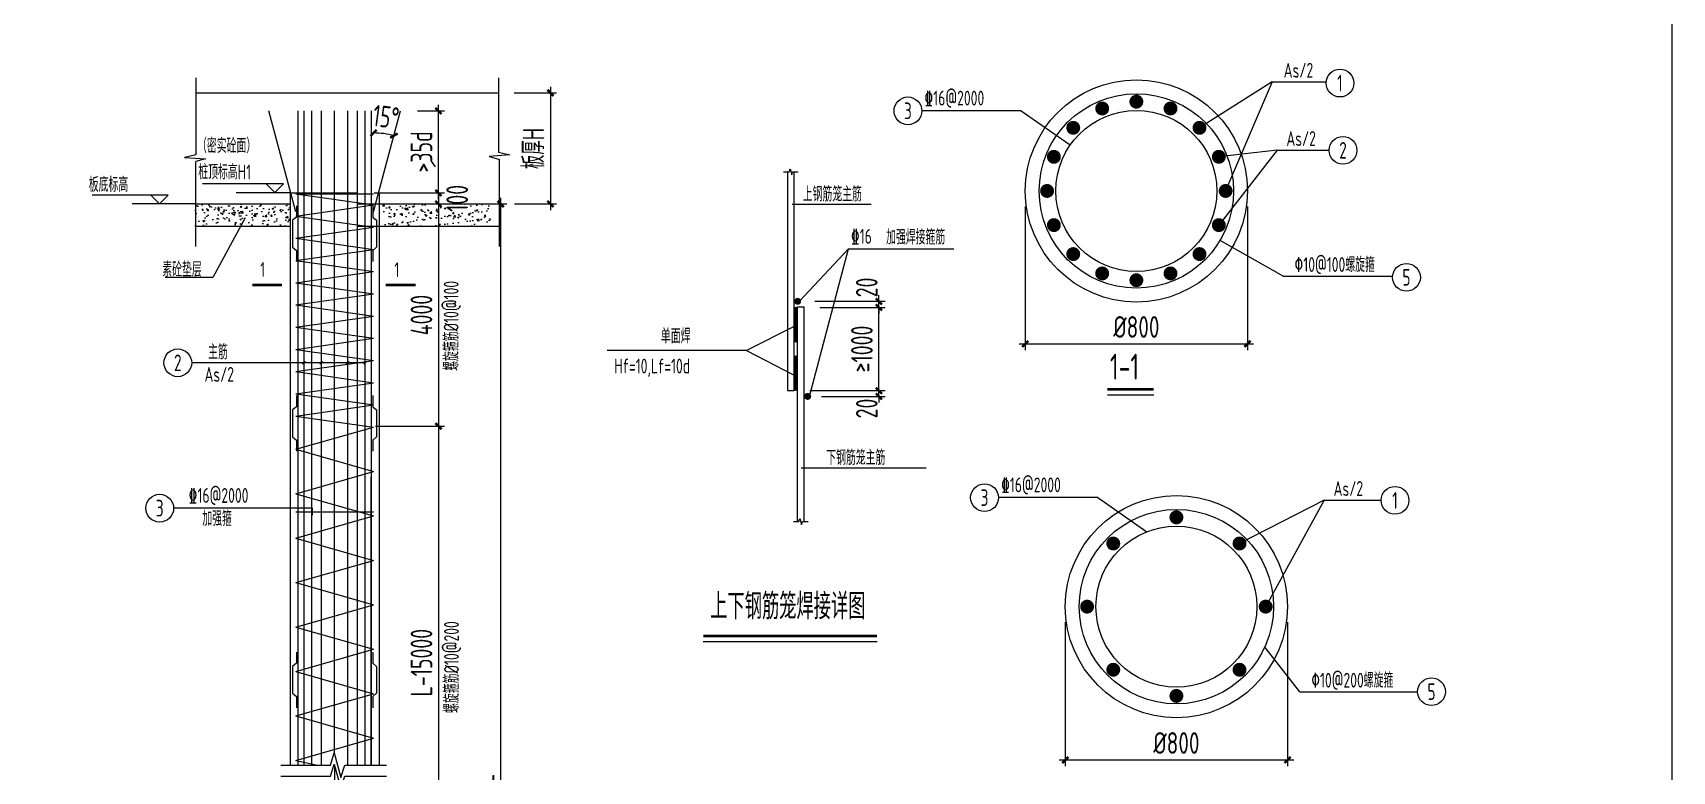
# Model space of a CAD drawing. Header units: millimetres. Extents: x -897614 to 191467, y -439928 to 101803.
# Drawn here: x -722879 to -689675, y -31413 to -16456 of the extents above; entities that cross this region are included whole.
import ezdxf
from ezdxf.enums import TextEntityAlignment as Align

# ---------------------------------------------------------------- set-up
doc = ezdxf.new("R2010")
doc.units = ezdxf.units.MM
doc.header["$LTSCALE"] = 1000
doc.linetypes.add('DASHED', pattern=[19.05, 12.7, -6.35])
for name, color, linetype in [('025CON', 7, 'Continuous'), ('2', 4, 'DASHED'), ('DIM', 3, 'Continuous'), ('NUM', 7, 'Continuous'), ('REIN', 1, 'Continuous'), ('STEEL', 6, 'Continuous'), ('TEXT', 7, 'Continuous'), ('THIN', 7, 'Continuous')]:
    doc.layers.add(name, color=color, linetype=linetype)
doc.layers.add('DY', color=1, linetype='Continuous', plot=False)
doc.styles.add('TSSD_Dimension', font='tssdeng.shx', dxfattribs={"width": 0.75, "bigfont": 'tssdchn.shx'})
doc.styles.add('TSSD_Label', font='Tssdeng.shx', dxfattribs={"width": 0.7, "bigfont": 'tssdchn.shx'})
doc.styles.add('TSSD_Norm', font='tssdeng.shx', dxfattribs={"width": 0.7, "bigfont": 'tssdchn.shx'})
doc.styles.add('TSSD_Num', font='Tssdeng.shx', dxfattribs={"width": 0.7, "bigfont": 'tssdchn.shx'})
doc.dimstyles.new('TSSD_25_125', dxfattribs={"dimtxt": 437.5, "dimasz": 125, "dimexe": 125, "dimexo": 312.5, "dimgap": 125, "dimtad": 1, "dimdec": 0, "dimlfac": 0.2, "dimzin": 0, "dimdsep": 46, "dimtxsty": 'TSSD_Dimension', "dimblk": 'ARCHTICK', "dimblk1": 'ARCHTICK', "dimblk2": 'ARCHTICK', "dimcen": 0, "dimdle": 125, "dimclrt": 7, "dimadec": 0, "dimazin": 0, "dimtfac": 1, "dimtdec": 0, "dimtix": 1, "dimtmove": 2, "dimatfit": 3, "dimfxl": 0, "dimtolj": 1, "dimtzin": 0, "dimarcsym": 0})
doc.dimstyles.new('TSSD_50_125', dxfattribs={"dimtxt": 437.5, "dimasz": 125, "dimexe": 125, "dimexo": 312.5, "dimgap": 125, "dimtad": 1, "dimdec": 0, "dimlfac": 0.4, "dimzin": 0, "dimdsep": 46, "dimtxsty": 'TSSD_Dimension', "dimblk": 'ARCHTICK', "dimblk1": 'ARCHTICK', "dimblk2": 'ARCHTICK', "dimcen": 0, "dimdle": 125, "dimclrt": 7, "dimadec": 0, "dimazin": 0, "dimtfac": 1, "dimtdec": 0, "dimtix": 1, "dimtmove": 2, "dimatfit": 3, "dimfxl": 0, "dimtolj": 1, "dimtzin": 0, "dimarcsym": 0})

# ---------------------------------------------------------------- blocks, each defined once
blk = doc.blocks.new('_ArchTick')
at = {"color": 0, "linetype": 'ByBlock', "const_width": 0.4}
blk.add_lwpolyline([(-0.5, -0.5), (0.5, 0.5)], dxfattribs=at)
blk = doc.blocks.new('*D1694')
at = {"layer": 'Defpoints', "color": 0, "transparency": 16777216}
for p in [(-715978, -18037), (-715431, -18037), (-715701, -18509), (-715978, -20079), (-715978, -33091)]:
    blk.add_point(p, dxfattribs=at)
at = {"layer": 'DIM', "color": 0, "lineweight": -2, "transparency": 16777216}
blk.add_arc((-715978, -20079), 1594, 75, 90, dxfattribs=at)
at = {"layer": 'DIM', "color": 0, "lineweight": -2, "transparency": 16777216, "xscale": 125, "yscale": 125, "zscale": 125}
for p, rotation in [((-715978, -18485), 180.0000000000002), ((-715565, -18539), 345.0000000000084)]:
    blk.add_blockref('_ArchTick', p, dxfattribs=dict(at, rotation=rotation))
at = {"layer": 'DIM', "color": 7, "transparency": 16777216, "insert": (-715725, -18158), "char_height": 437.5, "attachment_point": 5, "rotation": 352.5, "style": 'TSSD_Label'}
blk.add_mtext('\\A1;15°', dxfattribs=at)
blk = doc.blocks.new('*D1695')
at = {"layer": 'Defpoints', "color": 0, "transparency": 16777216}
for p in [(-715416, -19923), (-713402, -19923), (-716315, -44387)]:
    blk.add_point(p, dxfattribs=at)
at = {"layer": 'DIM', "color": 0, "lineweight": -2, "transparency": 16777216}
for p, q in [((-713402, -44512), (-713402, -19798)), ((-715104, -19923), (-713277, -19923)), ((-716003, -44387), (-713277, -44387))]:
    blk.add_line(p, q, dxfattribs=at)
at = {"layer": 'DIM', "color": 0, "lineweight": -2, "transparency": 16777216, "xscale": 125, "yscale": 125, "zscale": 125}
for p, rotation in [((-713402, -19923), 90), ((-713402, -44387), 270)]:
    blk.add_blockref('_ArchTick', p, dxfattribs=dict(at, rotation=rotation))
at = {"layer": 'DIM', "color": 7, "transparency": 16777216, "insert": (-713746, -32155), "char_height": 437.5, "attachment_point": 5, "rotation": 90, "style": 'TSSD_Label'}
blk.add_mtext('\\A1;有效桩长L', dxfattribs=at)
blk = doc.blocks.new('*D1696')
at = {"layer": 'Defpoints', "color": 0, "transparency": 16777216}
for p in [(-716195, -19923), (-716251, -24423), (-714664, -24423)]:
    blk.add_point(p, dxfattribs=at)
at = {"layer": 'DIM', "color": 0, "lineweight": -2, "transparency": 16777216}
for p, q in [((-714664, -19798), (-714664, -24548)), ((-715883, -19923), (-714539, -19923)), ((-715939, -24423), (-714539, -24423))]:
    blk.add_line(p, q, dxfattribs=at)
at = {"layer": 'DIM', "color": 0, "lineweight": -2, "transparency": 16777216, "xscale": 125, "yscale": 125, "zscale": 125}
for p, rotation in [((-714664, -19923), 90), ((-714664, -24423), 270)]:
    blk.add_blockref('_ArchTick', p, dxfattribs=dict(at, rotation=rotation))
at = {"layer": 'DIM', "color": 7, "transparency": 16777216, "insert": (-715007, -22173), "char_height": 437.5, "attachment_point": 5, "rotation": 90, "style": 'TSSD_Label'}
blk.add_mtext('\\A1;4000', dxfattribs=at)
blk = doc.blocks.new('*D1697')
at = {"layer": 'Defpoints', "color": 0, "transparency": 16777216}
for p in [(-716280, -19698), (-716280, -19923), (-714664, -19923)]:
    blk.add_point(p, dxfattribs=at)
at = {"layer": 'DIM', "color": 0, "lineweight": -2, "transparency": 16777216}
for p, q in [((-714664, -19698), (-714664, -19573)), ((-715967, -19698), (-714539, -19698)), ((-714664, -19698), (-714664, -19923)), ((-715967, -19923), (-714539, -19923)), ((-714664, -19923), (-714664, -20048))]:
    blk.add_line(p, q, dxfattribs=at)
at = {"layer": 'DIM', "color": 0, "lineweight": -2, "transparency": 16777216, "xscale": 125, "yscale": 125, "zscale": 125}
for p, rotation in [((-714664, -19698), 270), ((-714664, -19923), 90)]:
    blk.add_blockref('_ArchTick', p, dxfattribs=dict(at, rotation=rotation))
at = {"layer": 'DIM', "color": 7, "transparency": 16777216, "insert": (-714284, -19810), "char_height": 437.5, "attachment_point": 5, "rotation": 90, "style": 'TSSD_Label'}
blk.add_mtext('\\A1;100', dxfattribs=at)
blk = doc.blocks.new('*D1698')
at = {"layer": 'Defpoints', "color": 0, "transparency": 16777216}
for p in [(-713443, -17673), (-713435, -19923), (-712394, -19923)]:
    blk.add_point(p, dxfattribs=at)
at = {"layer": 'DIM', "color": 0, "lineweight": -2, "transparency": 16777216}
for p, q in [((-712394, -17548), (-712394, -20048)), ((-713131, -17673), (-712269, -17673)), ((-713123, -19923), (-712269, -19923))]:
    blk.add_line(p, q, dxfattribs=at)
at = {"layer": 'DIM', "color": 0, "lineweight": -2, "transparency": 16777216, "xscale": 125, "yscale": 125, "zscale": 125}
for p, rotation in [((-712394, -17673), 90), ((-712394, -19923), 270)]:
    blk.add_blockref('_ArchTick', p, dxfattribs=dict(at, rotation=rotation))
at = {"layer": 'DIM', "color": 7, "transparency": 16777216, "insert": (-712738, -18798), "char_height": 437.5, "attachment_point": 5, "rotation": 90, "style": 'TSSD_Label'}
blk.add_mtext('\\A1;板厚H', dxfattribs=at)
blk = doc.blocks.new('*D1701')
at = {"layer": 'Defpoints', "color": 0, "transparency": 16777216}
for p in [(-707255, -22017), (-705743, -22017), (-707456, -23704)]:
    blk.add_point(p, dxfattribs=at)
at = {"layer": 'DIM', "color": 0, "lineweight": -2, "transparency": 16777216}
for p, q in [((-705743, -23829), (-705743, -21892)), ((-706942, -22017), (-705618, -22017)), ((-707143, -23704), (-705618, -23704))]:
    blk.add_line(p, q, dxfattribs=at)
at = {"layer": 'DIM', "color": 0, "lineweight": -2, "transparency": 16777216, "xscale": 125, "yscale": 125, "zscale": 125}
for p, rotation in [((-705743, -22017), 89.99980355202008), ((-705743, -23704), 269.9998035520201)]:
    blk.add_blockref('_ArchTick', p, dxfattribs=dict(at, rotation=rotation))
at = {"layer": 'DIM', "color": 7, "transparency": 16777216, "insert": (-706087, -22860), "char_height": 437.5, "attachment_point": 5, "rotation": 89.9998, "style": 'TSSD_Label'}
blk.add_mtext('\\A1;≥1000', dxfattribs=at)
blk = doc.blocks.new('*D1702')
at = {"layer": 'Defpoints', "color": 0, "transparency": 16777216}
for p in [(-707456, -23704), (-707220, -23821), (-705743, -23704)]:
    blk.add_point(p, dxfattribs=at)
at = {"layer": 'DIM', "color": 0, "lineweight": -2, "transparency": 16777216}
for p, q in [((-707143, -23704), (-705618, -23704)), ((-706907, -23821), (-705618, -23821)), ((-705743, -23704), (-705743, -23579)), ((-705743, -23821), (-705743, -23704)), ((-705743, -23821), (-705743, -23946))]:
    blk.add_line(p, q, dxfattribs=at)
at = {"layer": 'DIM', "color": 0, "lineweight": -2, "transparency": 16777216, "xscale": 125, "yscale": 125, "zscale": 125}
for p, rotation in [((-705743, -23704), 269.9998035520201), ((-705743, -23821), 89.99980355202013)]:
    blk.add_blockref('_ArchTick', p, dxfattribs=dict(at, rotation=rotation))
at = {"layer": 'DIM', "color": 7, "transparency": 16777216, "insert": (-705988, -24066), "char_height": 437.5, "attachment_point": 5, "rotation": 89.9998, "style": 'TSSD_Label'}
blk.add_mtext('\\A1;20', dxfattribs=at)
blk = doc.blocks.new('*D1703')
at = {"layer": 'Defpoints', "color": 0, "transparency": 16777216}
for p in [(-707353, -21895), (-705743, -21895), (-707255, -22017)]:
    blk.add_point(p, dxfattribs=at)
at = {"layer": 'DIM', "color": 0, "lineweight": -2, "transparency": 16777216}
for p, q in [((-707040, -21895), (-705618, -21895)), ((-705743, -21895), (-705743, -21770)), ((-705743, -22017), (-705743, -21895)), ((-706942, -22017), (-705618, -22017)), ((-705743, -22017), (-705743, -22142))]:
    blk.add_line(p, q, dxfattribs=at)
at = {"layer": 'DIM', "color": 0, "lineweight": -2, "transparency": 16777216, "xscale": 125, "yscale": 125, "zscale": 125}
for p, rotation in [((-705743, -21895), 269.9998035520201), ((-705743, -22017), 89.99980355202013)]:
    blk.add_blockref('_ArchTick', p, dxfattribs=dict(at, rotation=rotation))
at = {"layer": 'DIM', "color": 7, "transparency": 16777216, "insert": (-705988, -21614), "char_height": 437.5, "attachment_point": 5, "rotation": 89.9998, "style": 'TSSD_Label'}
blk.add_mtext('\\A1;20', dxfattribs=at)
blk = doc.blocks.new('*D1709')
at = {"layer": 'Defpoints', "color": 0, "transparency": 16777216}
for p in [(-715399, -18037), (-714664, -18037), (-715865, -19698)]:
    blk.add_point(p, dxfattribs=at)
at = {"layer": 'DIM', "color": 0, "lineweight": -2, "transparency": 16777216}
for p, q in [((-714664, -19823), (-714664, -17912)), ((-715087, -18037), (-714539, -18037)), ((-715553, -19698), (-714539, -19698))]:
    blk.add_line(p, q, dxfattribs=at)
at = {"layer": 'DIM', "color": 0, "lineweight": -2, "transparency": 16777216, "xscale": 125, "yscale": 125, "zscale": 125}
for p, rotation in [((-714664, -18037), 90), ((-714664, -19698), 270)]:
    blk.add_blockref('_ArchTick', p, dxfattribs=dict(at, rotation=rotation))
at = {"layer": 'DIM', "color": 7, "transparency": 16777216, "insert": (-715007, -18868), "char_height": 437.5, "attachment_point": 5, "rotation": 90, "style": 'TSSD_Label'}
blk.add_mtext('\\A1;>35d', dxfattribs=at)
blk = doc.blocks.new('*D1710')
at = {"layer": 'Defpoints', "color": 0, "transparency": 16777216}
for p in [(-715408, -24423), (-715408, -34005), (-714664, -34005)]:
    blk.add_point(p, dxfattribs=at)
at = {"layer": 'DIM', "color": 0, "lineweight": -2, "transparency": 16777216}
for p, q in [((-715096, -24423), (-714539, -24423)), ((-714664, -24298), (-714664, -34130)), ((-715096, -34005), (-714539, -34005))]:
    blk.add_line(p, q, dxfattribs=at)
at = {"layer": 'DIM', "color": 0, "lineweight": -2, "transparency": 16777216, "xscale": 125, "yscale": 125, "zscale": 125}
for p, rotation in [((-714664, -24423), 90), ((-714664, -34005), 270)]:
    blk.add_blockref('_ArchTick', p, dxfattribs=dict(at, rotation=rotation))
at = {"layer": 'DIM', "color": 7, "transparency": 16777216, "insert": (-715007, -29214), "char_height": 437.5, "attachment_point": 5, "rotation": 90, "style": 'TSSD_Label'}
blk.add_mtext('\\A1;L-15000', dxfattribs=at)
blk = doc.blocks.new('*D1712')
at = {"layer": 'Defpoints', "color": 0, "transparency": 16777216}
for p in [(-702778, -19659), (-698278, -19659), (-698278, -22757)]:
    blk.add_point(p, dxfattribs=at)
at = {"layer": 'DIM', "color": 0, "lineweight": -2, "transparency": 16777216}
for p, q in [((-702778, -19972), (-702778, -22882)), ((-698278, -19972), (-698278, -22882)), ((-702903, -22757), (-698153, -22757))]:
    blk.add_line(p, q, dxfattribs=at)
at = {"layer": 'DIM', "color": 0, "lineweight": -2, "transparency": 16777216, "xscale": 125, "yscale": 125, "zscale": 125, "rotation": 180}
blk.add_blockref('_ArchTick', (-702778, -22757), dxfattribs=at)
at = {"layer": 'DIM', "color": 0, "lineweight": -2, "transparency": 16777216, "xscale": 125, "yscale": 125, "zscale": 125}
blk.add_blockref('_ArchTick', (-698278, -22757), dxfattribs=at)
at = {"layer": 'DIM', "color": 7, "transparency": 16777216, "insert": (-700528, -22414), "char_height": 437.5, "attachment_point": 5, "style": 'TSSD_Dimension'}
blk.add_mtext('\\A1;%%c800', dxfattribs=at)
blk = doc.blocks.new('ts_reino')
at = {"color": 0, "linetype": 'ByBlock', "lineweight": -2}
blk.add_circle((0, 0), 0.5, dxfattribs=at)
at = {"color": 0, "linetype": 'ByBlock', "lineweight": -2, "style": 'TSSD_Num', "width": 0.7}
blk.add_attdef('A', text='', height=0.6, dxfattribs=at).set_placement((0, 0), align=Align.MIDDLE_CENTER)
blk = doc.blocks.new('*D1678')
at = {"layer": 'Defpoints', "color": 0, "transparency": 16777216}
for p in [(-701967, -28079), (-697467, -28079), (-697467, -31185)]:
    blk.add_point(p, dxfattribs=at)
at = {"layer": 'DIM', "color": 0, "lineweight": -2, "transparency": 16777216}
for p, q in [((-701967, -28392), (-701967, -31310)), ((-697467, -28392), (-697467, -31310)), ((-702092, -31185), (-697342, -31185))]:
    blk.add_line(p, q, dxfattribs=at)
at = {"layer": 'DIM', "color": 0, "lineweight": -2, "transparency": 16777216, "xscale": 125, "yscale": 125, "zscale": 125, "rotation": 180}
blk.add_blockref('_ArchTick', (-701967, -31185), dxfattribs=at)
at = {"layer": 'DIM', "color": 0, "lineweight": -2, "transparency": 16777216, "xscale": 125, "yscale": 125, "zscale": 125}
blk.add_blockref('_ArchTick', (-697467, -31185), dxfattribs=at)
at = {"layer": 'DIM', "color": 7, "transparency": 16777216, "insert": (-699717, -30841), "char_height": 437.5, "attachment_point": 5, "style": 'TSSD_Dimension'}
blk.add_mtext('\\A1;%%c800', dxfattribs=at)

msp = doc.modelspace()

# ---------------------------------------------------------------- hatches: boundary and pattern name
at = {"linetype": 'Continuous'}
h = msp.add_hatch(dxfattribs=at)
h.set_pattern_fill('AR-CONC', scale=45, style=0)
h.set_pattern_definition([(50, (-1220572.65, -570320.33), (322.76708, -28.23846), [33.75, -371.25]), (355, (-1220572.65, -570320.33), (-62.4381, 338.48646), [27, -297]), (100.4514, (-1220545.75, -570322.7), (260.32922, 310.2478), [28.68309, -315.51395]), (46.1842, (-1220572.65, -570230.33), (480.25847, -74.48356), [50.625, -556.875]), (96.6356, (-1220532.62, -570236.54), (420.59822, 438.35304), [43.02463, -473.27085]), (351.1842, (-1220572.65, -570230.33), (420.59788, 438.35337), [40.5, -445.5]), (21, (-1220527.65, -570252.83), (268.60817, -181.1785), [33.75, -371.25]), (326, (-1220527.65, -570252.83), (109.4919, 326.31752), [27, -297]), (71.4514, (-1220505.26, -570267.93), (378.10018, 145.13872), [28.68309, -315.51395]), (37.5, (-1220572.65, -570320.33), (5.471935, 149.802234), [0, -293.4, 0, -301.5, 0, -298.125]), (7.5, (-1220572.65, -570320.33), (118.381292, 177.48527), [0, -171.9, 0, -286.65, 0, -113.625]), (327.5, (-1220673, -570320.33), (240.220096, -10.149692), [0, -112.5, 0, -351, 0, -465.75]), (317.5, (-1220718, -570320.33), (262.433776, 45.04724), [0, -146.25, 0, -233.1, 0, -330.75])])
h.paths.add_polyline_path([(-719586.70805, -19922.96762), (-719586.70805, -20372.96762), (-717665.46027, -20372.96762), (-717665.46027, -19922.96762)])
h = msp.add_hatch(dxfattribs=at)
h.set_pattern_fill('AR-CONC', scale=112.5, style=0)
h.set_pattern_definition([(50, (-1220572.65, -570320.3), (806.9177, -70.59615), [84.375, -928.125]), (355, (-1220572.65, -570320.3), (-156.09525, 846.21615), [67.5, -742.5]), (100.4514, (-1220505.4, -570326.2), (650.82305, 775.6195), [71.7077, -788.7849]), (46.1842, (-1220572.6, -570095.3), (1200.6462, -186.2089), [126.5625, -1392.1875]), (96.6356, (-1220472.6, -570110.9), (1051.4955, 1095.8826), [107.5616, -1183.1771]), (351.1842, (-1220572.6, -570095.3), (1051.4947, 1095.8834), [101.25, -1113.75]), (21, (-1220460.15, -570151.6), (671.52043, -452.94625), [84.375, -928.125]), (326, (-1220460.15, -570151.6), (273.72975, 815.7938), [67.5, -742.5]), (71.4514, (-1220404.2, -570189.3), (945.25046, 362.8468), [71.7077, -788.7849]), (37.5, (-1220572.65, -570320.33), (13.67984, 374.50559), [0, -733.5, 0, -753.75, 0, -745.3125]), (7.5, (-1220572.65, -570320.33), (295.95323, 443.71318), [0, -429.75, 0, -716.625, 0, -284.0625]), (327.5, (-1220823.52, -570320.33), (600.55024, -25.37423), [0, -281.25, 0, -877.5, 0, -1164.375]), (317.5, (-1220936, -570320.33), (656.08444, 112.6181), [0, -365.625, 0, -582.75, 0, -826.875])])
h.paths.add_polyline_path([(-717665.46027, -20372.96762), (-717665.46027, -19922.96762), (-719586.70805, -19922.96762), (-719586.70805, -20372.96762)])
h = msp.add_hatch(dxfattribs=at)
h.set_pattern_fill('AR-CONC', scale=45, style=0)
h.set_pattern_definition([(50, (-1220054.4, -570320.33), (322.76708, -28.23846), [33.75, -371.25]), (355, (-1220054.4, -570320.33), (-62.4381, 338.48646), [27, -297]), (100.4514, (-1220027.5, -570322.7), (260.32922, 310.2478), [28.68309, -315.51395]), (46.1842, (-1220054.4, -570230.33), (480.25847, -74.48356), [50.625, -556.875]), (96.6356, (-1220014.4, -570236.54), (420.59822, 438.35304), [43.02463, -473.27085]), (351.1842, (-1220054.4, -570230.33), (420.59788, 438.35337), [40.5, -445.5]), (21, (-1220009.4, -570252.83), (268.60817, -181.1785), [33.75, -371.25]), (326, (-1220009.4, -570252.83), (109.4919, 326.31752), [27, -297]), (71.4514, (-1219987.03, -570267.93), (378.10018, 145.13872), [28.68309, -315.51395]), (37.5, (-1220054.41, -570320.33), (5.471935, 149.802234), [0, -293.4, 0, -301.5, 0, -298.125]), (7.5, (-1220054.41, -570320.33), (118.381292, 177.48527), [0, -171.9, 0, -286.65, 0, -113.625]), (327.5, (-1220154.76, -570320.33), (240.220096, -10.149692), [0, -112.5, 0, -351, 0, -465.75]), (317.5, (-1220199.76, -570320.33), (262.433776, 45.04724), [0, -146.25, 0, -233.1, 0, -330.75])])
h.paths.add_polyline_path([(-715797.22352, -19922.96762), (-715797.22352, -20372.96762), (-713608.56324, -20372.96762), (-713608.56324, -19922.96762)])
h = msp.add_hatch()
h.set_pattern_fill('ANSI31', color=256, scale=112.5, angle=-360.000196443, style=0)
h.set_pattern_definition([(44.9998036, (-1026168.324, -525044.13), (-9.94365502, 9.9437232), [])])
h.paths.add_polyline_path([(-707395.44956, -22016.52761), (-707455.53534, -22016.5274), (-707455.53775, -22719.6524), (-707395.45198, -22719.65261)])
h.paths.add_polyline_path([(-707395.45294, -23000.90261), (-707455.53871, -23000.9024), (-707455.54112, -23704.0274), (-707395.45535, -23704.02761)])

# ---------------------------------------------------------------- linework, layer by layer
for p, q in [((-719578.50766, -17366.10419), (-719578.50766, -18924.40926)), ((-713443.44972, -17366.10419), (-713443.44972, -18872.9336)), ((-702857.86284, -18036.98757), (-701865.47792, -18727.94279)), ((-719578.50766, -18924.40926), (-719805.33137, -18981.12164)), ((-713443.44972, -18872.9336), (-713216.62601, -18929.64599)), ((-719805.33137, -18981.12164), (-719383.42942, -19011.44518)), ((-719586.70805, -19064.42345), (-719586.70805, -20785.01294)), ((-719383.42942, -19011.44518), (-719578.50766, -19065.77013)), ((-713216.62601, -18929.64599), (-713638.52797, -18959.96952)), ((-713638.52797, -18959.96952), (-713443.44972, -19014.29447)), ((-713435.24934, -19012.9478), (-713435.24934, -20785.01294)), ((-717799.56583, -19517.61939), (-719438.66277, -19517.61939)), ((-717975.06583, -19693.11939), (-718150.56583, -19517.61939)), ((-717975.06583, -19693.11939), (-717799.56583, -19517.61939)), ((-720139.63816, -19747.46762), (-721674.98907, -19747.46762)), ((-720315.13816, -19922.96762), (-720490.63816, -19747.46762)), ((-720315.13816, -19922.96762), (-720139.63816, -19747.46762)), ((-701306.06462, -25871.47649), (-700313.67969, -26562.4317))]:
    msp.add_line(p, q)
at = {"color": 7, "linetype": 'Continuous'}
for p, q in [((-702857.86284, -18036.98757), (-704873.91092, -18036.98757)), ((-719586.70805, -19922.96762), (-720866.41066, -19922.96762)), ((-718576.73277, -20200.78919), (-719231.75277, -21414.51794)), ((-719231.75277, -21414.51794), (-720200.8247, -21414.51794)), ((-701306.06462, -25871.47649), (-703322.1127, -25871.47649)), ((-717212.16402, -26085.43919), (-720026.57652, -26085.43919)), ((-717212.16402, -26228.75883), (-717212.16402, -26085.43919))]:
    msp.add_line(p, q, dxfattribs=at)
at = {"linetype": 'Continuous'}
for p, q in [((-717665.46027, -19697.96762), (-718760.29029, -19697.96762)), ((-717665.46027, -19697.96762), (-717665.46027, -31290.67629)), ((-715865.46027, -19697.96762), (-715865.46027, -31290.67629)), ((-719586.70805, -19922.96762), (-717665.46027, -19922.96762)), ((-716315.46027, -19922.96762), (-713435.24934, -19922.96762)), ((-719586.70805, -20372.96762), (-717665.46027, -20372.96762)), ((-716315.46027, -20372.96762), (-713435.24934, -20372.96762))]:
    msp.add_line(p, q, dxfattribs=at)
at = {"const_width": 52.5}
for points in [[(-718432.97498, -21563.20606), (-717828.87351, -21563.20606)], [(-715730.92557, -21563.20606), (-715126.8241, -21563.20606)]]:
    msp.add_lwpolyline(points, dxfattribs=at)
at = {"const_width": 70.3125}
for points in [[(-707423.02431, -21894.61843, 1), (-707352.71181, -21894.61867, 1)], [(-707219.55496, -23820.93201, 1), (-707149.24246, -23820.93225, 1)]]:
    msp.add_lwpolyline(points, format="xyb", close=True, dxfattribs=at)
at = {"layer": '025CON', "linetype": 'DASHED'}
msp.add_line((-719578.50766, -17672.96762), (-713443.44972, -17672.96762), dxfattribs=at)
at = {"layer": '2', "color": 4, "linetype": 'Continuous'}
msp.add_line((-717665.46027, -19697.96762), (-716315.46027, -19697.96762), dxfattribs=at)
at = {"layer": 'DY'}
msp.add_lwpolyline([(-749075.39101, -54464.5835), (-689675.39101, -54464.5835), (-689675.39101, -12464.5835), (-749075.39101, -12464.5835)], close=True, dxfattribs=at)
at = {"layer": 'NUM', "const_width": 56.25}
for points in [[(-701114.63216, -23677.30482), (-700177.54134, -23677.30482)], [(-709300.55111, -28672.87998), (-705779.92034, -28672.87998)]]:
    msp.add_lwpolyline(points, dxfattribs=at)
at = {"layer": 'NUM'}
for points in [[(-701114.63216, -23789.80482), (-700177.54134, -23789.80482)], [(-709300.55111, -28785.37998), (-705779.92034, -28785.37998)]]:
    msp.add_lwpolyline(points, dxfattribs=at)
at = {"layer": 'REIN'}
for p, q in [((-717552.96027, -20078.99975), (-718099.99846, -18037.42544)), ((-717507.96027, -18037.42544), (-717507.96027, -31290.67629)), ((-717384.81761, -31290.67629), (-717384.81761, -18037.42544)), ((-717227.71221, -31290.67629), (-717227.71221, -18037.42544)), ((-717032.10228, -31290.67629), (-717032.10228, -18037.42544)), ((-716765.46027, -31070.3577), (-716765.46027, -18037.42544)), ((-716498.81826, -31290.67629), (-716498.81826, -18037.42544)), ((-716303.20834, -31290.67629), (-716303.20834, -18037.42544)), ((-716146.10294, -31290.67629), (-716146.10294, -18037.42544)), ((-716022.96027, -18037.42544), (-716022.96027, -31290.67629)), ((-715977.96027, -20078.99975), (-715430.92209, -18037.42544)), ((-707596.15093, -19273.45279), (-707596.16612, -23704.02692)), ((-707455.54112, -23704.0274), (-707455.52593, -19273.45327)), ((-717552.96027, -19717.886), (-715977.96027, -19942.886)), ((-717552.96027, -20167.886), (-715977.96027, -19942.886)), ((-717552.96027, -20167.886), (-715977.96027, -20392.886)), ((-717552.96027, -20617.886), (-715977.96027, -20392.886)), ((-717552.96027, -20617.886), (-715977.96027, -20842.886)), ((-717552.96027, -21067.886), (-715977.96027, -20842.886)), ((-717552.96027, -21067.886), (-715977.96027, -21292.886)), ((-717552.96027, -21517.886), (-715977.96027, -21292.886)), ((-717552.96027, -21517.886), (-715977.96027, -21742.886)), ((-717552.96027, -21967.886), (-715977.96027, -21742.886)), ((-717552.96027, -21967.886), (-715977.96027, -22192.886)), ((-717552.96027, -22417.886), (-715977.96027, -22192.886)), ((-707395.44956, -22016.52761), (-707395.46444, -26355.01907)), ((-707254.83944, -26355.01955), (-707254.82456, -22016.52809)), ((-717552.96027, -22417.886), (-715977.96027, -22642.886)), ((-717552.96027, -22867.886), (-715977.96027, -22642.886)), ((-717552.96027, -22867.886), (-715977.96027, -23092.886)), ((-717552.96027, -23317.886), (-715977.96027, -23092.886)), ((-717552.96027, -23317.886), (-715977.96027, -23542.886)), ((-717552.96027, -23767.886), (-715977.96027, -23542.886)), ((-717552.96027, -23767.886), (-715977.96027, -23992.886)), ((-717552.96027, -24217.886), (-715977.96027, -23992.886)), ((-717552.96027, -24217.886), (-715977.96027, -24442.886)), ((-717552.96027, -24892.886), (-715977.96027, -24442.886)), ((-717552.96027, -24892.886), (-715977.96027, -25342.886)), ((-717552.96027, -25792.886), (-715977.96027, -25342.886)), ((-716022.96027, -31290.67629), (-716022.96027, -25457.8376)), ((-717552.96027, -25792.886), (-715977.96027, -26242.886)), ((-717552.96027, -26692.886), (-715977.96027, -26242.886)), ((-717552.96027, -26692.886), (-715977.96027, -27142.886)), ((-717552.96027, -27592.886), (-715977.96027, -27142.886)), ((-717552.96027, -27592.886), (-715977.96027, -28042.886)), ((-717552.96027, -28492.886), (-715977.96027, -28042.886)), ((-717552.96027, -28492.886), (-715977.96027, -28942.886)), ((-717552.96027, -29392.886), (-715977.96027, -28942.886)), ((-717552.96027, -29392.886), (-715977.96027, -29842.886)), ((-717552.96027, -30292.886), (-715977.96027, -29842.886)), ((-717552.96027, -30292.886), (-715977.96027, -30742.886)), ((-717552.96027, -31192.886), (-715977.96027, -30742.886)), ((-717552.96027, -31192.886), (-717112.90396, -31290.67629)), ((-716765.46027, -31295.3577), (-716765.46027, -37257.57158))]:
    msp.add_line(p, q, dxfattribs=at)
at = {"layer": 'REIN', "color": 2}
for p, q in [((-717552.96027, -19717.886), (-715977.96027, -19717.886)), ((-717552.96027, -26156.91086), (-715977.96027, -26156.91086))]:
    msp.add_line(p, q, dxfattribs=at)
at = {"layer": 'REIN', "const_width": 140.625}
for points in [[(-701284.74211, -18015.59693, 1), (-701154.82155, -17961.78208, 1)], [(-700598.09543, -17851.04236, 1), (-700457.47043, -17851.04236, 1)], [(-699900.74431, -17961.78208, 1), (-699770.82375, -18015.59693, 1)], [(-701856.14861, -18430.39384, 1), (-701756.71172, -18330.95695, 1)], [(-699298.85413, -18330.95695, 1), (-699199.41724, -18430.39384, 1)], [(-702225.32348, -19032.28401, 1), (-702171.50863, -18902.36345, 1)], [(-698884.05723, -18902.36345, 1), (-698830.24237, -19032.28401, 1)], [(-702336.0632, -19729.63513, 1), (-702336.0632, -19589.01013, 1)], [(-698719.50266, -19589.01013, 1), (-698719.50266, -19729.63513, 1)], [(-702171.50863, -20416.28181, 1), (-702225.32348, -20286.36125, 1)], [(-698830.24237, -20286.36125, 1), (-698884.05723, -20416.28181, 1)], [(-701756.71172, -20987.68832, 1), (-701856.14861, -20888.25143, 1)], [(-699199.41724, -20888.25143, 1), (-699298.85413, -20987.68832, 1)], [(-701154.82155, -21356.86319, 1), (-701284.74211, -21303.04833, 1)], [(-699770.82375, -21303.04833, 1), (-699900.74431, -21356.86319, 1)], [(-700457.47043, -21467.6029, 1), (-700598.09543, -21467.6029, 1)], [(-699787.35188, -26271.0287, 1), (-699646.72688, -26271.0287, 1)], [(-701045.40506, -26850.38017, 1), (-700945.96817, -26750.94328, 1)], [(-698488.11058, -26750.94328, 1), (-698388.67369, -26850.38017, 1)], [(-701525.31964, -28149.62147, 1), (-701525.31964, -28008.99647, 1)], [(-697908.75911, -28008.99647, 1), (-697908.75911, -28149.62147, 1)], [(-700945.96817, -29407.67465, 1), (-701045.40506, -29308.23776, 1)], [(-698388.67369, -29308.23776, 1), (-698488.11058, -29407.67465, 1)], [(-699646.72688, -29887.58924, 1), (-699787.35188, -29887.58924, 1)]]:
    msp.add_lwpolyline(points, format="xyb", close=True, dxfattribs=at)
at = {"layer": 'REIN', "color": 1}
for points in [[(-717536.78831, -19962.53528), (-717536.78831, -20187.53528), (-717615.53831, -20253.16028), (-717615.53831, -20796.91028), (-717536.78831, -20862.53528), (-717536.78831, -21087.53528)], [(-715994.13224, -19962.53528), (-715994.13224, -20187.53528), (-715915.38224, -20253.16028), (-715915.38224, -20796.91028), (-715994.13224, -20862.53528), (-715994.13224, -21087.53528)], [(-717536.78831, -23804.966), (-717536.78831, -24029.966), (-717615.53831, -24095.591), (-717615.53831, -24639.341), (-717536.78831, -24704.966), (-717536.78831, -24929.966)], [(-715994.13224, -23804.966), (-715994.13224, -24029.966), (-715915.38224, -24095.591), (-715915.38224, -24639.341), (-715994.13224, -24704.966), (-715994.13224, -24929.966)], [(-717536.78831, -29000.79429), (-717536.78831, -29225.79429), (-717615.53831, -29291.41929), (-717615.53831, -29835.16929), (-717536.78831, -29900.79429), (-717536.78831, -30125.79429)], [(-715994.13224, -29000.79429), (-715994.13224, -29225.79429), (-715915.38224, -29291.41929), (-715915.38224, -29835.16929), (-715994.13224, -29900.79429), (-715994.13224, -30125.79429)]]:
    msp.add_lwpolyline(points, dxfattribs=at)
at = {"layer": 'REIN', "color": 7}
for centre in [(-700527.78293, -19659.32263), (-699717.03938, -28079.30897)]:
    msp.add_circle(centre, 2250, dxfattribs=at)
at = {"layer": 'REIN'}
for centre, radius in [((-700527.78293, -19659.32263), 1968.75), ((-700527.78293, -19659.32263), 1629.99887), ((-699717.03938, -28079.30897), 1968.75), ((-699717.03938, -28079.30897), 1629.99887)]:
    msp.add_circle(centre, radius, dxfattribs=at)
at = {"layer": 'STEEL', "color": 1}
for p, q in [((-707254.82456, -22016.52809), (-707395.44956, -22016.52761)), ((-707596.16612, -23704.02692), (-707455.54112, -23704.0274))]:
    msp.add_line(p, q, dxfattribs=at)
at = {"layer": 'TEXT'}
for p, q in [((-697777.58506, -17451.19489), (-699249.13569, -18380.67539)), ((-697777.58506, -17451.19489), (-698719.50266, -19659.32263)), ((-697777.58506, -17451.19489), (-696687.66812, -17451.19489)), ((-697679.22174, -18834.00683), (-698857.1498, -20351.32153)), ((-697679.22174, -18834.00683), (-698857.1498, -18967.32373)), ((-697679.22174, -18834.00683), (-696633.15428, -18834.00683)), ((-714813.74831, -19057.02103), (-714728.6562, -19171.05927)), ((-705900.46375, -19935.5858), (-707500.91348, -19935.57919)), ((-707353.04699, -21889.7755), (-706359.08202, -20831.71259)), ((-707149.26282, -23819.73604), (-706359.08202, -20831.71259)), ((-706359.08202, -20831.71259), (-704221.87619, -20831.72068)), ((-697551.86392, -21384.80941), (-698832.72743, -20660.70338)), ((-697551.86392, -21384.80941), (-695341.28342, -21384.80941)), ((-707430.84396, -22390.99144), (-708423.2471, -22888.41649)), ((-708423.2471, -22888.41649), (-711247.35677, -22888.40478)), ((-708423.2471, -22888.41649), (-707455.54005, -23390.16555)), ((-716146.10294, -23140.21802), (-719660.76927, -23140.21802)), ((-717415.24323, -23165.97244), (-717354.39198, -23114.46361)), ((-717062.52791, -23165.97244), (-717001.67666, -23114.46361)), ((-716529.24389, -23165.97244), (-716468.39264, -23114.46361)), ((-716176.52856, -23165.97244), (-716115.67731, -23114.46361)), ((-704785.89265, -25271.70672), (-707315.99231, -25271.69805)), ((-696723.15607, -25923.57418), (-698438.39214, -26800.66173)), ((-696723.15607, -25923.57418), (-697908.75911, -28079.30897)), ((-696723.15607, -25923.57418), (-695580.28136, -25923.57418)), ((-697213.90971, -29804.79574), (-697916.71343, -28905.92765)), ((-697213.90971, -29804.79574), (-694842.59465, -29804.79574))]:
    msp.add_line(p, q, dxfattribs=at)
at = {"layer": 'THIN'}
for points in [[(-707674.90093, -19273.45252), (-707562.40093, -19273.4529), (-707542.71322, -19211.57797), (-707508.96365, -19335.32809), (-707489.27593, -19273.45316), (-707376.77593, -19273.45354)], [(-707474.21444, -26355.0188), (-707361.71444, -26355.01918), (-707342.02673, -26293.14425), (-707308.27715, -26416.89436), (-707288.58944, -26355.01943), (-707176.08944, -26355.01982)], [(-717857.00953, -31290.67629), (-716851.62338, -31290.67629), (-716772.87338, -31043.17629), (-716637.87338, -31538.17629), (-716559.12338, -31290.67629), (-715715.37338, -31290.67629)], [(-717857.00953, -31515.67629), (-716851.62338, -31515.67629), (-716772.87338, -31268.17629), (-716637.87338, -31763.17629), (-716559.12338, -31515.67629), (-715715.37338, -31515.67629)]]:
    msp.add_lwpolyline(points, dxfattribs=at)

# ---------------------------------------------------------------- block references
at = {"layer": 'NUM'}
ref = msp.add_blockref('ts_reino', (-696404.54387, -17474.99605), dxfattribs=dict(at, xscale=562.5, yscale=562.5, zscale=562.5))
ref.add_attrib('3', '1', dxfattribs={"height": 337.5, "style": 'TSSD_Num', "width": 0.7}).set_placement((-696404.54387, -17474.99605), align=Align.MIDDLE_CENTER)
ref = msp.add_blockref('ts_reino', (-705155.16092, -18036.98757), dxfattribs=dict(at, xscale=562.5, yscale=562.5, zscale=562.5))
ref.add_attrib('3', '3', dxfattribs={"height": 337.5, "style": 'TSSD_Num', "width": 0.7}).set_placement((-705155.16092, -18036.98757), align=Align.MIDDLE_CENTER)
ref = msp.add_blockref('ts_reino', (-696342.56268, -18836.75749), dxfattribs=dict(at, xscale=562.5, yscale=562.5, zscale=562.5))
ref.add_attrib('3', '2', dxfattribs={"height": 337.5, "style": 'TSSD_Num', "width": 0.7}).set_placement((-696342.56268, -18836.75749), align=Align.MIDDLE_CENTER)
ref = msp.add_blockref('ts_reino', (-695057.2866, -21409.3085), dxfattribs=dict(at, xscale=562.5, yscale=562.5, zscale=562.5))
ref.add_attrib('3', '5', dxfattribs={"height": 337.5, "style": 'TSSD_Num', "width": 0.7}).set_placement((-695057.2866, -21409.3085), align=Align.MIDDLE_CENTER)
ref = msp.add_blockref('ts_reino', (-719942.01927, -23140.21802), dxfattribs=dict(at, xscale=562.5, yscale=562.5, zscale=562.5))
ref.add_attrib('3', '2', dxfattribs={"height": 337.5, "style": 'TSSD_Num', "width": 0.7}).set_placement((-719942.01927, -23140.21802), align=Align.MIDDLE_CENTER)
ref = msp.add_blockref('ts_reino', (-720307.82652, -26085.43919), dxfattribs=dict(at, xscale=562.5, yscale=562.5, zscale=562.5))
ref.add_attrib('3', '3', dxfattribs={"height": 337.5, "style": 'TSSD_Num', "width": 0.7}).set_placement((-720307.82652, -26085.43919), align=Align.MIDDLE_CENTER)
ref = msp.add_blockref('ts_reino', (-703603.3627, -25871.47649), dxfattribs=dict(at, xscale=562.5, yscale=562.5, zscale=562.5))
ref.add_attrib('3', '3', dxfattribs={"height": 337.5, "style": 'TSSD_Num', "width": 0.7}).set_placement((-703603.3627, -25871.47649), align=Align.MIDDLE_CENTER)
ref = msp.add_blockref('ts_reino', (-695289.68975, -25926.32484), dxfattribs=dict(at, xscale=562.5, yscale=562.5, zscale=562.5))
ref.add_attrib('3', '1', dxfattribs={"height": 337.5, "style": 'TSSD_Num', "width": 0.7}).set_placement((-695289.68975, -25926.32484), align=Align.MIDDLE_CENTER)
ref = msp.add_blockref('ts_reino', (-694550.49709, -29801.57532), dxfattribs=dict(at, xscale=562.5, yscale=562.5, zscale=562.5))
ref.add_attrib('3', '5', dxfattribs={"height": 337.5, "style": 'TSSD_Num', "width": 0.7}).set_placement((-694550.49709, -29801.57532), align=Align.MIDDLE_CENTER)

# ---------------------------------------------------------------- texts
at = {"layer": 'NUM', "style": 'TSSD_Label', "width": 0.7}
for s, p in [('1-1', (-701062.52689, -23639.41009)), ('上下钢筋笼焊接详图', (-709157.75583, -28492.87998))]:
    msp.add_text(s, height=525, dxfattribs=at).set_placement(p, align=Align.BOTTOM_LEFT)
at = {"layer": 'TEXT', "style": 'TSSD_Label', "width": 0.7}
for s, p in [('As/2', (-697544.00923, -17364.36938)), ('%%13216@2000', (-704820.82704, -17928.40769)), ('（密实砼面）', (-719551.95816, -18892.80532)), ('As/2', (-697489.49539, -18747.18132)), ('桩顶标高H1', (-719527.5534, -19425.44258)), ('板底标高', (-721744.5165, -19679.35817)), ('上钢筋笼主筋', (-707284.48649, -19873.3666)), ('%%13216', (-706310.81509, -20728.56132)), ('加强焊接箍筋', (-705596.94435, -20744.00756)), ('素砼垫层', (-720255.66435, -21398.38924)), ('1', (-718271.27604, -21399.74847)), ('1', (-715556.1041, -21404.90097)), ('%%13010@100螺旋箍', (-697326.66883, -21299.93808)), ('单面焊', (-710156.5091, -22748.17822)), ('主筋', (-719328.35788, -23069.0379)), ('As/2', (-719401.44741, -23524.90328)), ('Hf=10,Lf=10d', (-711105.01282, -23356.12628)), ('下钢筋笼主筋', (-706809.45747, -25209.4878)), ('%%13216@2000', (-703269.02881, -25762.89661)), ('As/2', (-696533.42973, -25836.74867)), ('%%13216@2000', (-719722.59246, -25976.85931)), ('加强箍', (-719445.92775, -26443.06204)), ('%%13010@200螺旋箍', (-696988.71461, -29719.92441))]:
    msp.add_text(s, height=300, dxfattribs=at).set_placement(p)
at = {"layer": 'TEXT', "width": 0.7}
for s, style, p in [('螺旋箍筋%%c10@100', 'TSSD_Label', (-714255.55384, -23302.93722)), ('螺旋箍筋%%c10@200', 'TSSD_Norm', (-714249.02139, -30232.5504))]:
    msp.add_text(s, height=300, rotation=90, dxfattribs=dict(at, style=style)).set_placement(p)

# ---------------------------------------------------------------- dimensions: what is measured, and where the dimension line sits
at = {"layer": 'DIM'}
for base, p1, p2, angle, text, picture, middle in [((-712394.03461, -19922.96762), (-713443.44972, -17672.96762), (-713435.24934, -19922.96762), 90, '板厚H', '*D1698', (-712737.78461, -18797.96762)), ((-714663.58672, -18037.42544), (-715865.46027, -19697.96762), (-715399.33241, -18037.42544), 90, '>35d', '*D1709', (-715007.33672, -18867.69653)), ((-713401.82914, -19922.96762), (-716315.46027, -44386.67462), (-715416.47277, -19922.96762), 90, '有效桩长L', '*D1695', (-713745.57914, -32154.82112)), ((-714663.58672, -24422.96762), (-716195.12833, -19922.96762), (-716251.37833, -24422.96762), 90, '4000', '*D1696', (-715007.33672, -22172.96762)), ((-705743.19922, -22016.53327), (-707455.54112, -23704.0274), (-707254.82456, -22016.52809), 89.999803552, '≥1000', '*D1701', (-706086.95211, -22860.2821)), ((-714663.58672, -34005.25049), (-715408.13458, -24422.96762), (-715408.13458, -34005.25049), 90, 'L-15000', '*D1710', (-715007.33672, -29214.10906))]:
    dim = msp.add_linear_dim(base=base, p1=p1, p2=p2, angle=angle, text=text, dimstyle='TSSD_50_125', override={"dimtxsty": 'TSSD_Label'}, dxfattribs=at)
    dim.commit()
    dim.dimension.update_dxf_attribs({"geometry": picture, "text_midpoint": middle})
dim = msp.add_angular_dim_2l(base=(-715701.15813, -18509.17681), line1=((-715977.96027, -20078.99975), (-715430.92209, -18037.42544)), line2=((-715977.96027, -18037.42544), (-715977.96027, -33090.67629)), dimstyle='TSSD_50_125', override={"dimtxsty": 'TSSD_Label'}, dxfattribs=at)
dim.commit()
dim.dimension.update_dxf_attribs({"geometry": '*D1694', "text_midpoint": (-715725.02792, -18157.78782)})
for base, p1, p2, angle, text, picture, middle in [((-714663.58672, -19922.96762), (-716279.50333, -19697.96762), (-716279.50333, -19922.96762), 90, '100', '*D1697', (-714283.64499, -19810.46762)), ((-705743.1988, -21894.62419), (-707254.82456, -22016.52809), (-707352.71181, -21894.61867), 89.999803552, '20', '*D1703', (-705988.21976, -21614.01402)), ((-705743.20501, -23704.03327), (-707219.55496, -23820.93201), (-707455.54112, -23704.0274), 89.999803552, '20', '*D1702', (-705988.21976, -24065.99652))]:
    dim = msp.add_linear_dim(base=base, p1=p1, p2=p2, angle=angle, text=text, dimstyle='TSSD_50_125', override={"dimtxsty": 'TSSD_Label'}, dxfattribs=at)
    dim.commit()
    dim.dimension.update_dxf_attribs({"geometry": picture, "text_midpoint": middle, "dimtype": 160})
for base, p1, p2, picture, middle in [((-698277.78293, -22757.36277), (-702777.78293, -19659.32263), (-698277.78293, -19659.32263), '*D1712', (-700527.78293, -22413.61277)), ((-697467.03938, -31184.87738), (-701967.03938, -28079.30897), (-697467.03938, -28079.30897), '*D1678', (-699717.03938, -30841.12738))]:
    dim = msp.add_linear_dim(base=base, p1=p1, p2=p2, text='%%c800', dimstyle='TSSD_25_125', dxfattribs=at)
    dim.commit()
    dim.dimension.update_dxf_attribs({"geometry": picture, "text_midpoint": middle})

doc.saveas('drawing.dxf')
